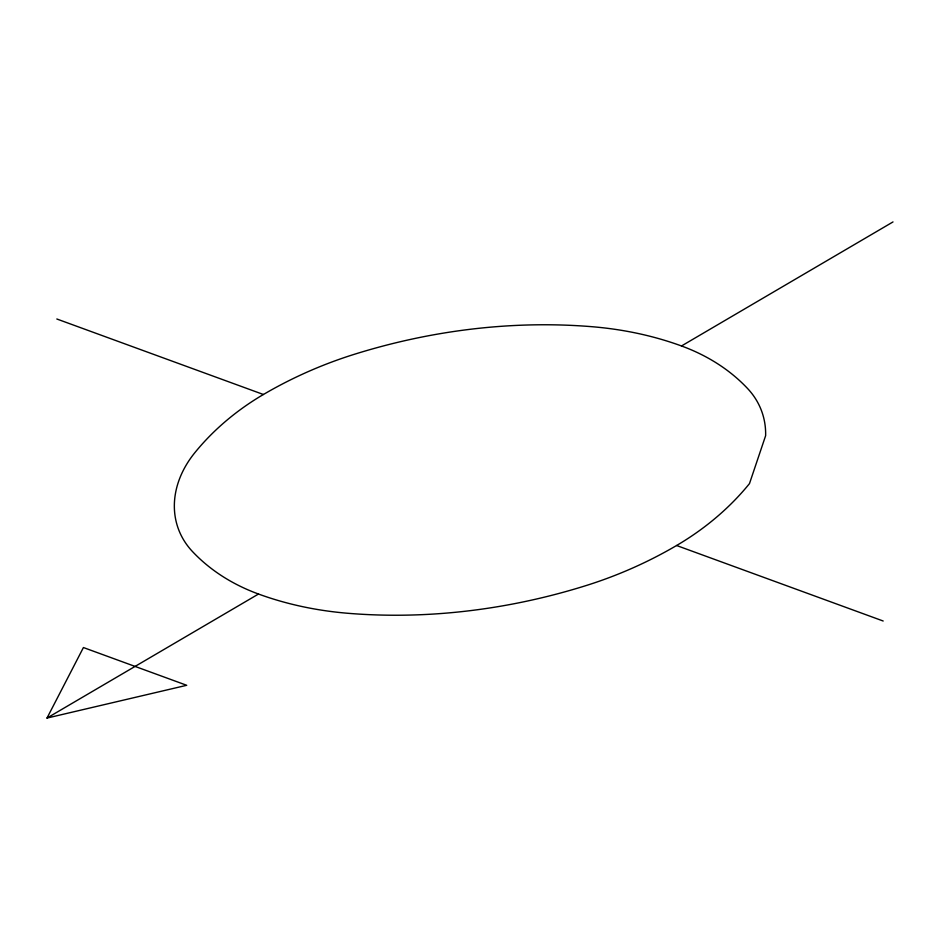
<?xml version="1.0" encoding="UTF-8"?>
<svg xmlns="http://www.w3.org/2000/svg" width="940" height="940" viewBox="0 0 940 940"><rect width="100%" height="100%" fill="white"/><g stroke="black" fill="none" stroke-linecap="round" stroke-linejoin="round"><path stroke-width="1.41" d="M47 718.066L83.425 647.543L186.719 685.295L47 718.066L258.5 594.033A346.237 271.719 -20.6 0 0 348.106 613.303A523.063 410.486 -20.6 0 0 585.514 585.749A346.237 271.719 -20.6 0 0 676.589 545.505A234.742 184.216 -20.6 0 0 749.486 483.595L765.63 435.69A104.834 82.273 -20.6 0 0 747.676 388.62A221.064 173.489 -20.6 0 0 681.5 345.967A346.237 271.719 -20.6 0 0 591.894 326.697A523.063 410.486 -20.6 0 0 354.486 354.251A346.237 271.719 -20.6 0 0 263.412 394.495A221.064 173.489 -20.6 0 0 194.756 452.798A104.834 82.273 -20.6 0 0 192.324 551.38A221.076 173.489 -20.6 0 0 258.5 594.033M681.5 345.967L893 221.934M56.823 318.989L263.412 394.495M676.589 545.505L883.177 621.011"/></g></svg>
